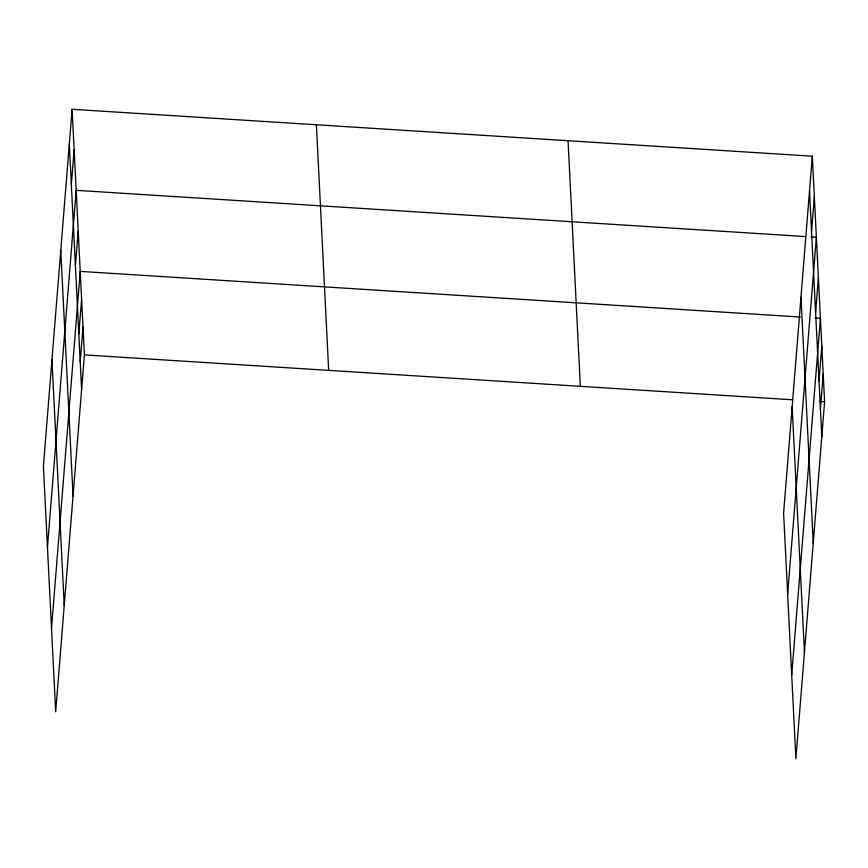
<?xml version="1.0" encoding="UTF-8"?>
<svg xmlns="http://www.w3.org/2000/svg" width="868" height="868" viewBox="0 0 868 868"><rect width="100%" height="100%" fill="white"/><g stroke="black" fill="none" stroke-linecap="round" stroke-linejoin="round"><path stroke-width="1.3" d="M72.12 109.281L43.4 466.192L55.682 711.803L84.402 354.882L72.12 109.281L812.318 156.197L824.6 401.808L795.88 758.719L783.598 513.118L812.318 156.197M71.35 184.591L74.138 149.806M47.458 547.241L76.167 190.331L805.688 236.573M75.397 265.641L78.196 230.855M51.505 628.291L80.225 271.38L800.404 317.037M78.814 333.996L81.614 299.21M80.214 361.837L83.013 327.052M811.547 231.506L814.347 196.721M787.656 594.168L816.365 237.246L811.027 236.91M815.595 312.556L818.394 277.782M791.703 675.217L820.423 318.306L815.085 317.959M819.012 380.922L821.812 346.137M820.412 408.763L823.211 373.978M84.402 354.882L792.56 399.779M819.262 401.472L824.6 401.808M809.519 190.982L821.801 436.593M800.969 297.29L813.251 542.901M792.148 406.81L804.441 652.421M568.052 140.714L580.334 386.325M316.386 124.764L328.668 370.365M69.321 144.055L81.603 389.667M60.76 250.364L73.053 495.975M51.95 359.884L64.232 605.495"/></g></svg>
